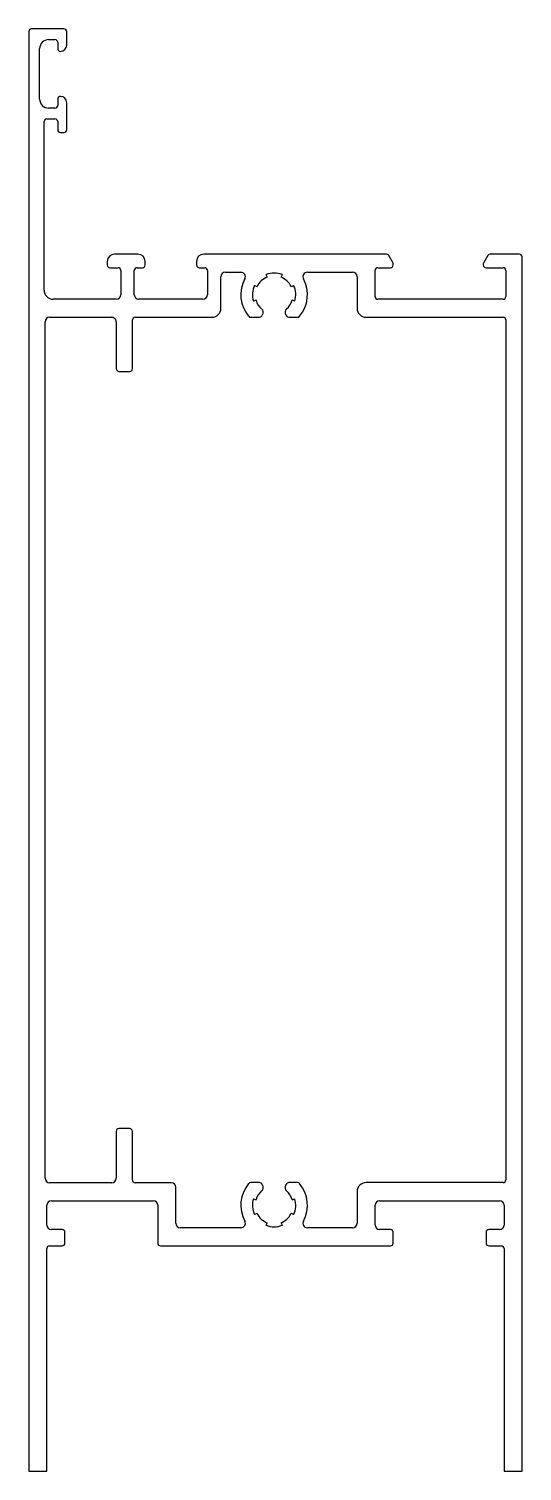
# Model space of a CAD drawing. Extents: x -25227 to -25172, y 9638 to 9798.
import ezdxf

# ---------------------------------------------------------------- set-up
doc = ezdxf.new("R2010")
doc.units = 0
doc.header["$LTSCALE"] = 7.5
doc.header["$MEASUREMENT"] = 0
doc.layers.get('0').update_dxf_attribs({"linetype": 'CONTINUOUS'})

msp = doc.modelspace()

# ---------------------------------------------------------------- linework, layer by layer
for p, q in [((-25227.02, 9798.04), (-25227.02, 9638.33)), ((-25223.12, 9798.34), (-25226.72, 9798.34)), ((-25224.82, 9797.14), (-25224.12, 9797.14)), ((-25222.82, 9796.54), (-25222.82, 9798.04)), ((-25225.82, 9790.54), (-25225.82, 9796.14)), ((-25223.82, 9796.84), (-25223.82, 9796.14)), ((-25223.82, 9790.54), (-25223.82, 9789.84)), ((-25224.12, 9789.54), (-25224.82, 9789.54)), ((-25222.82, 9787.14), (-25222.82, 9790.14)), ((-25225.32, 9769.34), (-25225.32, 9788.04)), ((-25225.02, 9788.34), (-25224.12, 9788.34)), ((-25223.82, 9788.04), (-25223.82, 9787.14)), ((-25223.52, 9786.84), (-25223.12, 9786.84)), ((-25214.92, 9773.34), (-25217.52, 9773.34)), ((-25187.37, 9773.34), (-25207.62, 9773.34)), ((-25186.66, 9772.41), (-25187.11, 9773.19)), ((-25176.12, 9773.19), (-25176.58, 9772.41)), ((-25172.62, 9773.34), (-25175.86, 9773.34)), ((-25172.32, 9638.33), (-25172.32, 9773.04)), ((-25218.32, 9772.54), (-25218.32, 9772.14)), ((-25218.02, 9771.84), (-25217.12, 9771.84)), ((-25216.82, 9771.54), (-25216.82, 9768.84)), ((-25215.32, 9768.84), (-25215.32, 9771.54)), ((-25215.02, 9771.84), (-25214.42, 9771.84)), ((-25214.12, 9772.14), (-25214.12, 9772.54)), ((-25208.42, 9772.54), (-25208.42, 9772.14)), ((-25208.12, 9771.84), (-25207.52, 9771.84)), ((-25207.22, 9771.54), (-25207.22, 9768.84)), ((-25205.22, 9771.34), (-25203.51, 9771.34)), ((-25196.12, 9771.34), (-25191.12, 9771.34)), ((-25188.62, 9768.64), (-25188.62, 9771.54)), ((-25188.32, 9771.84), (-25186.92, 9771.84)), ((-25186.62, 9772.14), (-25186.62, 9772.26)), ((-25176.62, 9772.26), (-25176.62, 9772.14)), ((-25176.32, 9771.84), (-25174.42, 9771.84)), ((-25174.12, 9771.54), (-25174.12, 9768.64)), ((-25205.72, 9767.34), (-25205.72, 9770.84)), ((-25201.98, 9769.88), (-25201.71, 9769.75)), ((-25200.58, 9770.79), (-25200.69, 9771.07)), ((-25198.94, 9771.07), (-25199.05, 9770.79)), ((-25197.92, 9769.75), (-25197.65, 9769.88)), ((-25190.62, 9770.84), (-25190.62, 9767.34)), ((-25217.32, 9768.34), (-25224.31, 9768.34)), ((-25207.72, 9768.34), (-25214.82, 9768.34)), ((-25201.82, 9768.22), (-25202.11, 9768.13)), ((-25197.52, 9768.13), (-25197.81, 9768.22)), ((-25174.42, 9768.34), (-25188.32, 9768.34)), ((-25201.17, 9766.49), (-25201.09, 9766.63)), ((-25198.54, 9766.63), (-25198.46, 9766.49)), ((-25225.22, 9670.83), (-25225.22, 9765.84)), ((-25224.72, 9766.34), (-25217.82, 9766.34)), ((-25217.32, 9765.84), (-25217.32, 9760.64)), ((-25215.52, 9760.64), (-25215.52, 9766.04)), ((-25215.22, 9766.34), (-25206.72, 9766.34)), ((-25202.41, 9766.34), (-25201.43, 9766.34)), ((-25198.2, 9766.34), (-25197.22, 9766.34)), ((-25189.62, 9766.34), (-25174.42, 9766.34)), ((-25174.12, 9766.04), (-25174.12, 9670.64)), ((-25217.02, 9760.34), (-25215.82, 9760.34)), ((-25217.33, 9676.03), (-25217.33, 9670.83)), ((-25215.83, 9676.33), (-25217.03, 9676.33)), ((-25215.53, 9670.63), (-25215.53, 9676.03)), ((-25217.83, 9670.33), (-25224.72, 9670.33)), ((-25211.22, 9670.33), (-25215.23, 9670.33)), ((-25210.72, 9665.83), (-25210.72, 9669.83)), ((-25201.43, 9670.34), (-25202.41, 9670.34)), ((-25201.09, 9670.05), (-25201.17, 9670.19)), ((-25198.46, 9670.19), (-25198.54, 9670.05)), ((-25197.22, 9670.34), (-25198.2, 9670.34)), ((-25190.62, 9669.34), (-25190.62, 9665.84)), ((-25174.42, 9670.34), (-25189.62, 9670.34)), ((-25225.02, 9665.63), (-25225.02, 9667.83)), ((-25224.52, 9668.33), (-25213.22, 9668.33)), ((-25212.72, 9667.83), (-25212.72, 9663.63)), ((-25202.11, 9668.54), (-25201.82, 9668.45)), ((-25197.81, 9668.45), (-25197.52, 9668.54)), ((-25188.62, 9665.63), (-25188.62, 9667.83)), ((-25188.12, 9668.33), (-25174.82, 9668.33)), ((-25174.32, 9667.83), (-25174.32, 9665.63)), ((-25201.71, 9666.92), (-25201.98, 9666.79)), ((-25200.69, 9665.6), (-25200.58, 9665.88)), ((-25199.05, 9665.88), (-25198.94, 9665.6)), ((-25197.65, 9666.79), (-25197.92, 9666.92)), ((-25223.32, 9665.13), (-25224.52, 9665.13)), ((-25223.02, 9663.63), (-25223.02, 9664.83)), ((-25203.51, 9665.33), (-25210.22, 9665.33)), ((-25191.12, 9665.34), (-25196.12, 9665.34)), ((-25186.92, 9665.13), (-25188.12, 9665.13)), ((-25186.62, 9663.63), (-25186.62, 9664.83)), ((-25176.32, 9664.83), (-25176.32, 9663.63)), ((-25174.82, 9665.13), (-25176.02, 9665.13)), ((-25225.02, 9638.33), (-25225.02, 9663.03)), ((-25224.72, 9663.33), (-25223.32, 9663.33)), ((-25212.42, 9663.33), (-25186.92, 9663.33)), ((-25176.02, 9663.33), (-25174.62, 9663.33)), ((-25174.32, 9663.03), (-25174.32, 9638.33)), ((-25227.02, 9638.33), (-25225.02, 9638.33)), ((-25174.32, 9638.33), (-25172.32, 9638.33))]:
    msp.add_line(p, q)
for centre, radius, start, end in [((-25226.72, 9798.04), 0.3, 90, 180), ((-25224.82, 9796.14), 1, 90, 180), ((-25224.12, 9796.84), 0.3, 360, 90), ((-25223.12, 9798.04), 0.3, 0, 90), ((-25223.52, 9796.14), 0.3, 180, 270), ((-25223.52, 9796.54), 0.7, 270, 0), ((-25224.82, 9790.54), 1, 180, 270), ((-25223.52, 9790.54), 0.3, 90, 180), ((-25223.52, 9790.14), 0.7, 0, 90), ((-25224.12, 9789.84), 0.3, 270, 0), ((-25225.02, 9788.04), 0.3, 90, 180), ((-25224.12, 9788.04), 0.3, 0, 90), ((-25223.52, 9787.14), 0.3, 180, 270), ((-25223.12, 9787.14), 0.3, 270, 0), ((-25217.52, 9772.54), 0.8, 90, 180), ((-25214.92, 9772.54), 0.8, 0, 90), ((-25207.62, 9772.54), 0.8, 90, 180), ((-25187.37, 9773.04), 0.3, 30, 90), ((-25175.86, 9773.04), 0.3, 90, 150), ((-25172.62, 9773.04), 0.3, 0, 90), ((-25218.02, 9772.14), 0.3, 180, 270), ((-25217.12, 9771.54), 0.3, 0, 90), ((-25215.02, 9771.54), 0.3, 90, 180), ((-25214.42, 9772.14), 0.3, 270, 0), ((-25208.12, 9772.14), 0.3, 180, 270), ((-25207.52, 9771.54), 0.3, 0, 90), ((-25205.22, 9770.84), 0.5, 90, 180), ((-25203.51, 9770.84), 0.5, 331.5631, 90), ((-25196.12, 9770.84), 0.5, 90, 208.4369), ((-25191.12, 9770.84), 0.5, 0, 90), ((-25188.32, 9771.54), 0.3, 90, 180), ((-25186.92, 9772.14), 0.3, 270, 0), ((-25186.92, 9772.26), 0.3, 360, 30), ((-25176.32, 9772.26), 0.3, 150, 180), ((-25176.32, 9772.14), 0.3, 180, 270), ((-25174.42, 9771.54), 0.3, 0, 90), ((-25199.82, 9768.84), 3.7, 151.5631, 220.3182), ((-25199.82, 9768.84), 2.4, 154.2857, 197.1429), ((-25199.82, 9768.84), 2.1, 111.4286, 154.2857), ((-25199.82, 9768.84), 2.4, 68.5714, 111.4286), ((-25199.82, 9768.84), 2.1, 25.7143, 68.5714), ((-25199.82, 9768.84), 2.4, 342.8571, 25.7143), ((-25199.82, 9768.84), 3.7, 319.6849, 28.4369), ((-25224.32, 9769.34), 1, 180, 270.0349), ((-25217.32, 9768.84), 0.5, 270.0266, 0), ((-25214.82, 9768.84), 0.5, 180, 270), ((-25207.72, 9768.84), 0.5, 270, 0), ((-25199.82, 9768.84), 2.1, 197.1429, 228.9125), ((-25199.82, 9768.84), 2.1, 311.0875, 342.8571), ((-25188.32, 9768.64), 0.3, 180, 270), ((-25174.42, 9768.64), 0.3, 270, 0), ((-25206.72, 9767.34), 1, 270.0015, 360), ((-25201.43, 9766.64), 0.3, 270.0015, 330), ((-25201.52, 9766.88), 0.5, 330, 48.9125), ((-25198.11, 9766.88), 0.5, 131.0875, 210), ((-25198.2, 9766.64), 0.3, 210, 270.0015), ((-25189.62, 9767.34), 1, 180, 270), ((-25224.72, 9765.84), 0.5, 90.0019, 180), ((-25217.82, 9765.84), 0.5, 0, 90.0019), ((-25215.22, 9766.04), 0.3, 90.0016, 180), ((-25202.41, 9766.64), 0.3, 220.3182, 270.0015), ((-25197.22, 9766.64), 0.3, 270.0015, 319.6849), ((-25174.42, 9766.04), 0.3, 0, 90), ((-25217.02, 9760.64), 0.3, 180, 270), ((-25215.82, 9760.64), 0.3, 270, 0), ((-25217.03, 9676.03), 0.3, 90, 180), ((-25215.83, 9676.03), 0.3, 0, 90), ((-25224.72, 9670.83), 0.5, 180, 270), ((-25217.83, 9670.83), 0.5, 270, 0), ((-25215.23, 9670.63), 0.3, 180, 270), ((-25174.42, 9670.64), 0.3, 270, 0), ((-25211.22, 9669.83), 0.5, 0, 90), ((-25199.82, 9667.84), 3.7, 139.6798, 208.455), ((-25202.41, 9670.04), 0.3, 90, 139.6798), ((-25199.82, 9667.84), 2.1, 131.0875, 162.8571), ((-25201.43, 9670.04), 0.3, 30, 90), ((-25201.52, 9669.8), 0.5, 311.0875, 30), ((-25198.11, 9669.8), 0.5, 150, 228.9125), ((-25198.2, 9670.04), 0.3, 90, 150), ((-25199.82, 9667.84), 2.1, 17.1429, 48.9125), ((-25197.22, 9670.04), 0.3, 40.3202, 90), ((-25199.82, 9667.84), 3.7, 331.5631, 40.3202), ((-25189.62, 9669.34), 1, 90, 180), ((-25224.52, 9667.83), 0.5, 90, 180), ((-25213.22, 9667.83), 0.5, 0, 90), ((-25199.82, 9667.84), 2.4, 162.8571, 205.7143), ((-25199.82, 9667.84), 2.4, 334.2857, 17.1429), ((-25188.12, 9667.83), 0.5, 90, 180), ((-25174.82, 9667.83), 0.5, 0, 90), ((-25210.22, 9665.83), 0.5, 180, 270), ((-25203.51, 9665.83), 0.5, 270, 28.455), ((-25199.82, 9667.84), 2.1, 205.7143, 248.5714), ((-25199.82, 9667.84), 2.1, 291.4286, 334.2857), ((-25196.12, 9665.84), 0.5, 151.5631, 270), ((-25191.12, 9665.84), 0.5, 270, 0), ((-25224.52, 9665.63), 0.5, 180, 270), ((-25223.32, 9664.83), 0.3, 0, 90), ((-25199.82, 9667.84), 2.4, 248.5714, 291.4286), ((-25188.12, 9665.63), 0.5, 180, 270), ((-25186.92, 9664.83), 0.3, 0, 90), ((-25176.02, 9664.83), 0.3, 90, 180), ((-25174.82, 9665.63), 0.5, 270, 0), ((-25224.72, 9663.03), 0.3, 90, 180), ((-25223.32, 9663.63), 0.3, 270, 0), ((-25212.42, 9663.63), 0.3, 180, 270), ((-25186.92, 9663.63), 0.3, 270, 0), ((-25176.02, 9663.63), 0.3, 180, 270), ((-25174.62, 9663.03), 0.3, 0, 90)]:
    msp.add_arc(centre, radius, start, end)

doc.saveas('drawing.dxf')
